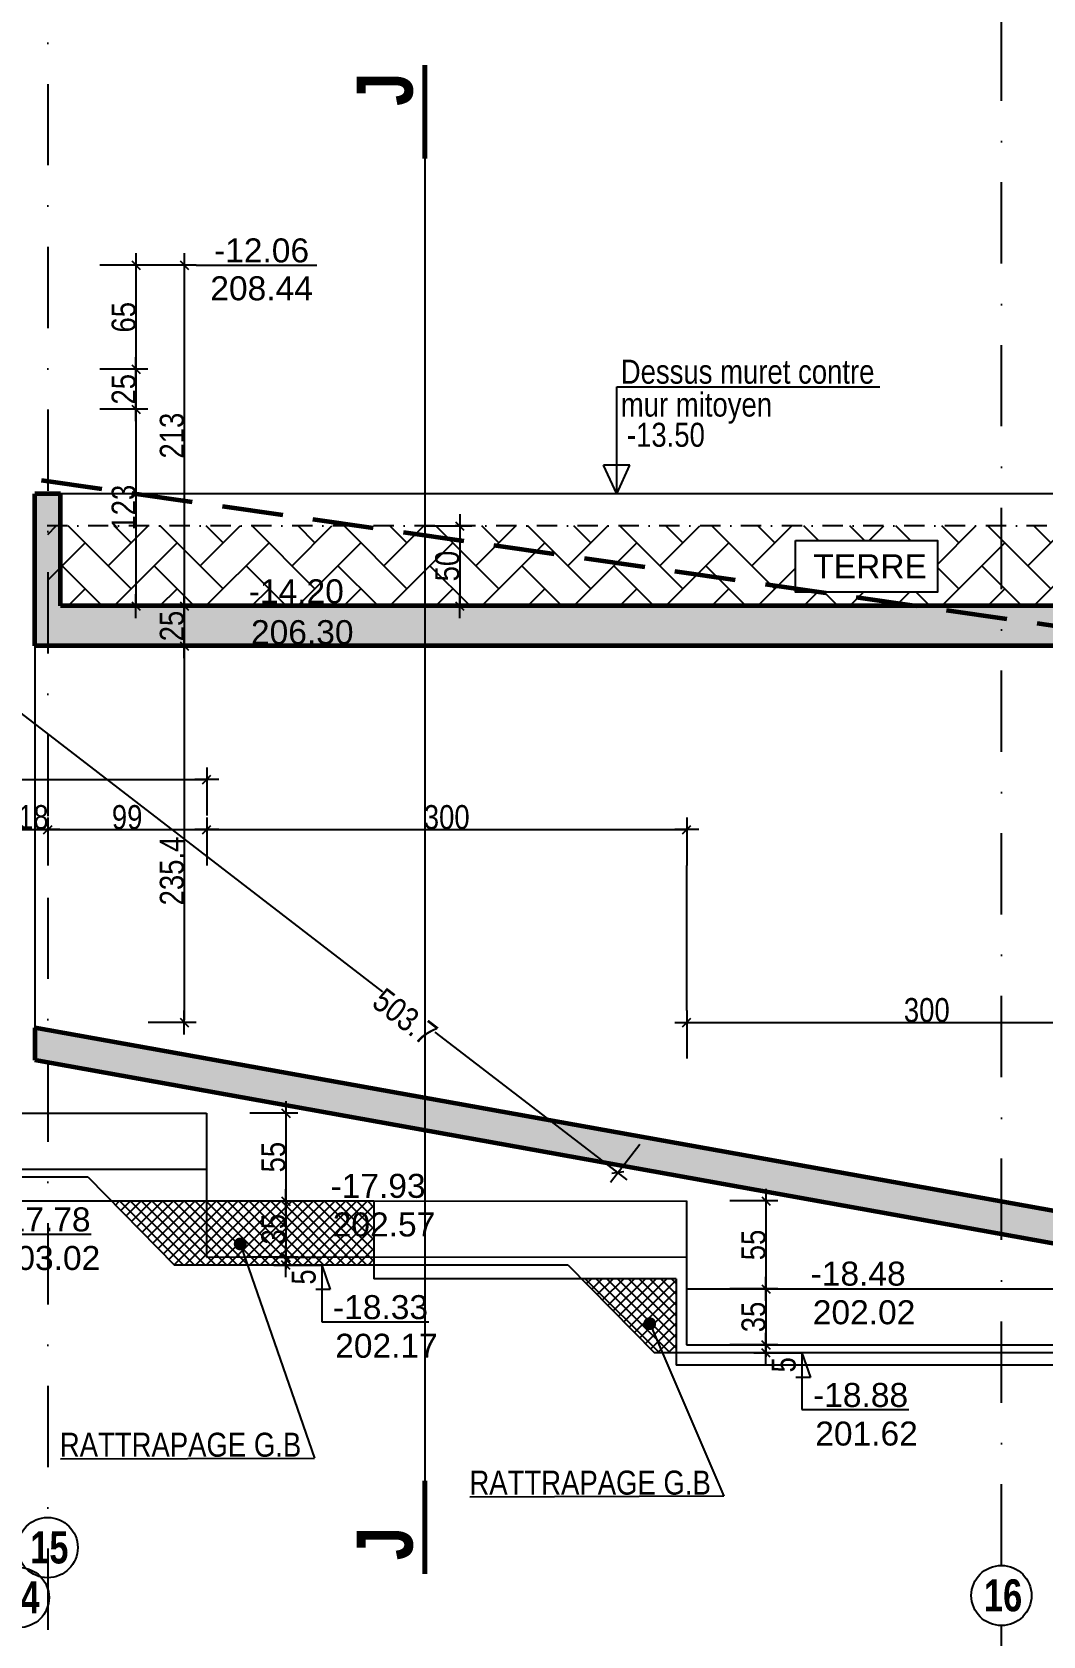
# Model space of a CAD drawing. Header units: millimetres. Extents: x 11663 to 22207, y 4553 to 8762.
# Drawn here: x 18804 to 19436, y 6841 to 7843 of the extents above; entities that cross this region are included whole.
import ezdxf
from ezdxf.enums import TextEntityAlignment as Align

# ---------------------------------------------------------------- set-up
doc = ezdxf.new("R2010")
doc.units = ezdxf.units.MM
doc.linetypes.add('CACHEX2', pattern=[19.05, 12.7, -6.35])
doc.linetypes.add('TIRETPTX2', pattern=[50.8, 25.4, -12.7, 0, -12.7])
for name, color, linetype in [('01_cote_gen', 4, 'Continuous'), ('01_linteaux', 2, 'Continuous'), ('01_poch_BN', 9, 'Continuous'), ('01_poch_murs', 253, 'Continuous'), ('01_texte', 230, 'Continuous'), ('AA_COTES', 2, 'Continuous')]:
    doc.layers.add(name, color=color, linetype=linetype)
doc.layers.add('01_murs_coup', color=5, linetype='Continuous', lineweight=60)
doc.styles.add('ARIAL NA', font='ARIALN.TTF')
doc.styles.add('impact', font='impact.ttf')
doc.styles.add('MATTE_TXT', font='arial.ttf')
doc.styles.add('STYLE2', font='ARIALN.TTF')
doc.dimstyles.new('JB50', dxfattribs={"dimscale": 0.1, "dimtxt": 150, "dimasz": 15, "dimexe": 0.1, "dimexo": 0.1, "dimgap": 0.09, "dimtad": 1, "dimdec": 1, "dimdsep": 46, "dimtxsty": 'STYLE2', "dimblk1": 'BOND_G', "dimblk2": 'BOND_D', "dimsah": 1, "dimcen": 1.5, "dimdle": 0.01, "dimse1": 1, "dimse2": 1, "dimclrd": 4, "dimclre": 2, "dimclrt": 6, "dimazin": 2, "dimtfac": 2.333333, "dimtdec": 1, "dimtix": 1, "dimtmove": 2, "dimatfit": 3, "dimldrblk": 'BOND_G', "dimfxl": 1, "dimtolj": 1, "dimtzin": 0, "dimarcsym": 0})

# ---------------------------------------------------------------- blocks, each defined once
blk = doc.blocks.new('BOND_G')
at = {"layer": 'AA_COTES', "color": 0}
for p, q in [((0, -5), (0, 15)), ((5, 0), (-5, 0)), ((1.77, 1.77), (-1.77, -1.77))]:
    blk.add_line(p, q, dxfattribs=at)
blk = doc.blocks.new('BOND_D')
at = {"layer": 'AA_COTES', "color": 0}
for p, q in [((5, 0), (-5, 0)), ((-1.77, -1.77), (1.77, 1.77)), ((0, 5), (0, -15))]:
    blk.add_line(p, q, dxfattribs=at)
blk = doc.blocks.new('*D131')
at = {"layer": '01_cote_gen', "color": 4, "lineweight": -2, "transparency": 16777216}
blk.add_line((18614.5, 7375.8), (18911.5, 7375.8), dxfattribs=at)
at = {"layer": 'Defpoints', "color": 0, "transparency": 16777216}
for p in [(18613, 7383.4), (18913, 7375.8), (18913, 7167.3)]:
    blk.add_point(p, dxfattribs=at)
at = {"layer": '01_cote_gen', "color": 4, "lineweight": -2, "transparency": 16777216, "xscale": 1.5, "yscale": 1.5, "zscale": 1.5, "rotation": 180}
blk.add_blockref('BOND_G', (18613, 7375.8), dxfattribs=at)
at = {"layer": '01_cote_gen', "color": 4, "lineweight": -2, "transparency": 16777216, "xscale": 1.5, "yscale": 1.5, "zscale": 1.5}
blk.add_blockref('BOND_D', (18913, 7375.8), dxfattribs=at)
at = {"layer": '01_cote_gen', "color": 6, "transparency": 16777216, "insert": (18763, 7383.5), "char_height": 15, "attachment_point": 5, "style": 'STYLE2'}
blk.add_mtext('\\A1;300', dxfattribs=at)
blk = doc.blocks.new('*D132')
at = {"layer": '01_cote_gen', "color": 4, "lineweight": -2, "transparency": 16777216}
blk.add_line((18914.5, 7344.5), (19211.5, 7344.5), dxfattribs=at)
at = {"layer": 'Defpoints', "color": 0, "transparency": 16777216}
for p in [(18913, 7353.3), (19213, 7344.5), (19213, 7112.4)]:
    blk.add_point(p, dxfattribs=at)
at = {"layer": '01_cote_gen', "color": 4, "lineweight": -2, "transparency": 16777216, "xscale": 1.5, "yscale": 1.5, "zscale": 1.5, "rotation": 180}
blk.add_blockref('BOND_G', (18913, 7344.5), dxfattribs=at)
at = {"layer": '01_cote_gen', "color": 4, "lineweight": -2, "transparency": 16777216, "xscale": 1.5, "yscale": 1.5, "zscale": 1.5}
blk.add_blockref('BOND_D', (19213, 7344.5), dxfattribs=at)
at = {"layer": '01_cote_gen', "color": 6, "transparency": 16777216, "insert": (19063, 7352.2), "char_height": 15, "attachment_point": 5, "style": 'STYLE2'}
blk.add_mtext('\\A1;300', dxfattribs=at)
blk = doc.blocks.new('*D133')
at = {"layer": '01_cote_gen', "color": 4, "lineweight": -2, "transparency": 16777216}
blk.add_line((19214.5, 7223.9), (19511.5, 7223.9), dxfattribs=at)
at = {"layer": 'Defpoints', "color": 0, "transparency": 16777216}
for p in [(19213, 7322), (19513, 7223.9), (19513, 7057.6)]:
    blk.add_point(p, dxfattribs=at)
at = {"layer": '01_cote_gen', "color": 4, "lineweight": -2, "transparency": 16777216, "xscale": 1.5, "yscale": 1.5, "zscale": 1.5, "rotation": 180}
blk.add_blockref('BOND_G', (19213, 7223.9), dxfattribs=at)
at = {"layer": '01_cote_gen', "color": 4, "lineweight": -2, "transparency": 16777216, "xscale": 1.5, "yscale": 1.5, "zscale": 1.5}
blk.add_blockref('BOND_D', (19513, 7223.9), dxfattribs=at)
at = {"layer": '01_cote_gen', "color": 6, "transparency": 16777216, "insert": (19363, 7231.6), "char_height": 15, "attachment_point": 5, "style": 'STYLE2'}
blk.add_mtext('\\A1;300', dxfattribs=at)
blk = doc.blocks.new('*D48')
at = {"layer": '01_cote_gen', "color": 4, "lineweight": -2, "transparency": 16777216}
blk.add_line((18815.2, 7344.5), (18911.5, 7344.5), dxfattribs=at)
at = {"layer": 'Defpoints', "color": 0, "transparency": 16777216}
for p in [(18913, 7344.5), (18813.7, 7333.3), (18913, 7118.3)]:
    blk.add_point(p, dxfattribs=at)
at = {"layer": '01_cote_gen', "color": 4, "lineweight": -2, "transparency": 16777216, "xscale": 1.5, "yscale": 1.5, "zscale": 1.5, "rotation": 180}
blk.add_blockref('BOND_G', (18813.7, 7344.5), dxfattribs=at)
at = {"layer": '01_cote_gen', "color": 4, "lineweight": -2, "transparency": 16777216, "xscale": 1.5, "yscale": 1.5, "zscale": 1.5}
blk.add_blockref('BOND_D', (18913, 7344.5), dxfattribs=at)
at = {"layer": '01_cote_gen', "color": 6, "transparency": 16777216, "insert": (18863.3, 7352.2), "char_height": 15, "attachment_point": 5, "style": 'STYLE2'}
blk.add_mtext('\\A1;99', dxfattribs=at)
blk = doc.blocks.new('*D49')
at = {"layer": '01_cote_gen', "color": 4, "lineweight": -2, "transparency": 16777216}
blk.add_line((18797.2, 7344.5), (18812.2, 7344.5), dxfattribs=at)
at = {"layer": 'Defpoints', "color": 0, "transparency": 16777216}
for p in [(18813.7, 7344.5), (18795.7, 7329.8), (18813.7, 7329.8)]:
    blk.add_point(p, dxfattribs=at)
at = {"layer": '01_cote_gen', "color": 4, "lineweight": -2, "transparency": 16777216, "xscale": 1.5, "yscale": 1.5, "zscale": 1.5, "rotation": 180}
blk.add_blockref('BOND_G', (18795.7, 7344.5), dxfattribs=at)
at = {"layer": '01_cote_gen', "color": 4, "lineweight": -2, "transparency": 16777216, "xscale": 1.5, "yscale": 1.5, "zscale": 1.5}
blk.add_blockref('BOND_D', (18813.7, 7344.5), dxfattribs=at)
at = {"layer": '01_cote_gen', "color": 6, "transparency": 16777216, "insert": (18804.7, 7352.2), "char_height": 15, "attachment_point": 5, "style": 'STYLE2'}
blk.add_mtext('\\A1;18', dxfattribs=at)
blk = doc.blocks.new('*D80')
at = {"layer": '01_cote_gen', "color": 4, "lineweight": -2, "transparency": 16777216}
blk.add_line((18962.5, 7165.8), (18962.5, 7113.8), dxfattribs=at)
at = {"layer": 'Defpoints', "color": 0, "transparency": 16777216}
for p in [(18913, 7167.3), (18913, 7112.3), (18962.5, 7112.3)]:
    blk.add_point(p, dxfattribs=at)
at = {"layer": '01_cote_gen', "color": 4, "lineweight": -2, "transparency": 16777216, "xscale": 1.5, "yscale": 1.5, "zscale": 1.5}
for name, p, rotation in [('BOND_G', (18962.5, 7167.3), 90), ('BOND_D', (18962.5, 7112.3), 270)]:
    blk.add_blockref(name, p, dxfattribs=dict(at, rotation=rotation))
at = {"layer": '01_cote_gen', "color": 6, "transparency": 16777216, "insert": (18954.8, 7139.8), "char_height": 15, "attachment_point": 5, "rotation": 90, "style": 'STYLE2'}
blk.add_mtext('\\A1;55', dxfattribs=at)
blk = doc.blocks.new('*D81')
at = {"layer": '01_cote_gen', "color": 4, "lineweight": -2, "transparency": 16777216}
blk.add_line((18962.5, 7110.8), (18962.5, 7078.8), dxfattribs=at)
at = {"layer": 'Defpoints', "color": 0, "transparency": 16777216}
for p in [(18948.7, 7112.3), (18952.9, 7077.3), (18962.5, 7077.3)]:
    blk.add_point(p, dxfattribs=at)
at = {"layer": '01_cote_gen', "color": 4, "lineweight": -2, "transparency": 16777216, "xscale": 1.5, "yscale": 1.5, "zscale": 1.5}
for name, p, rotation in [('BOND_G', (18962.5, 7112.3), 90), ('BOND_D', (18962.5, 7077.3), 270)]:
    blk.add_blockref(name, p, dxfattribs=dict(at, rotation=rotation))
at = {"layer": '01_cote_gen', "color": 6, "transparency": 16777216, "insert": (18954.8, 7094.8), "char_height": 15, "attachment_point": 5, "rotation": 90, "style": 'STYLE2'}
blk.add_mtext('\\A1;35', dxfattribs=at)
blk = doc.blocks.new('*D82')
at = {"layer": '01_cote_gen', "color": 4, "lineweight": -2, "transparency": 16777216}
blk.add_line((18962.5, 7073.8), (18962.5, 7075.8), dxfattribs=at)
at = {"layer": 'Defpoints', "color": 0, "transparency": 16777216}
for p in [(18962.5, 7077.3), (18967.8, 7077.3), (18967.8, 7072.3)]:
    blk.add_point(p, dxfattribs=at)
at = {"layer": '01_cote_gen', "color": 4, "lineweight": -2, "transparency": 16777216, "xscale": 1.5, "yscale": 1.5, "zscale": 1.5}
for name, p, rotation in [('BOND_D', (18962.5, 7077.3), 90), ('BOND_G', (18962.5, 7072.3), 270)]:
    blk.add_blockref(name, p, dxfattribs=dict(at, rotation=rotation))
at = {"layer": '01_cote_gen', "color": 6, "transparency": 16777216, "insert": (18973.7, 7064.9), "char_height": 15, "attachment_point": 5, "rotation": 90, "style": 'STYLE2'}
blk.add_mtext('\\A1;5', dxfattribs=at)
blk = doc.blocks.new('*D83')
at = {"layer": '01_cote_gen', "color": 4, "lineweight": -2, "transparency": 16777216}
blk.add_line((19262.5, 7110.9), (19262.5, 7058.9), dxfattribs=at)
at = {"layer": 'Defpoints', "color": 0, "transparency": 16777216}
for p in [(19213, 7112.4), (19213, 7057.4), (19262.5, 7057.4)]:
    blk.add_point(p, dxfattribs=at)
at = {"layer": '01_cote_gen', "color": 4, "lineweight": -2, "transparency": 16777216, "xscale": 1.5, "yscale": 1.5, "zscale": 1.5}
for name, p, rotation in [('BOND_G', (19262.5, 7112.4), 90), ('BOND_D', (19262.5, 7057.4), 270)]:
    blk.add_blockref(name, p, dxfattribs=dict(at, rotation=rotation))
at = {"layer": '01_cote_gen', "color": 6, "transparency": 16777216, "insert": (19254.8, 7084.9), "char_height": 15, "attachment_point": 5, "rotation": 90, "style": 'STYLE2'}
blk.add_mtext('\\A1;55', dxfattribs=at)
blk = doc.blocks.new('*D84')
at = {"layer": '01_cote_gen', "color": 4, "lineweight": -2, "transparency": 16777216}
blk.add_line((19262.5, 7055.9), (19262.5, 7023.9), dxfattribs=at)
at = {"layer": 'Defpoints', "color": 0, "transparency": 16777216}
for p in [(19248.7, 7057.4), (19252.9, 7022.4), (19262.5, 7022.4)]:
    blk.add_point(p, dxfattribs=at)
at = {"layer": '01_cote_gen', "color": 4, "lineweight": -2, "transparency": 16777216, "xscale": 1.5, "yscale": 1.5, "zscale": 1.5}
for name, p, rotation in [('BOND_G', (19262.5, 7057.4), 90), ('BOND_D', (19262.5, 7022.4), 270)]:
    blk.add_blockref(name, p, dxfattribs=dict(at, rotation=rotation))
at = {"layer": '01_cote_gen', "color": 6, "transparency": 16777216, "insert": (19254.8, 7039.9), "char_height": 15, "attachment_point": 5, "rotation": 90, "style": 'STYLE2'}
blk.add_mtext('\\A1;35', dxfattribs=at)
blk = doc.blocks.new('*D85')
at = {"layer": '01_cote_gen', "color": 4, "lineweight": -2, "transparency": 16777216}
blk.add_line((19262.5, 7018.9), (19262.5, 7020.9), dxfattribs=at)
at = {"layer": 'Defpoints', "color": 0, "transparency": 16777216}
for p in [(19262.5, 7022.4), (19267.8, 7022.4), (19267.8, 7017.4)]:
    blk.add_point(p, dxfattribs=at)
at = {"layer": '01_cote_gen', "color": 4, "lineweight": -2, "transparency": 16777216, "xscale": 1.5, "yscale": 1.5, "zscale": 1.5}
for name, p, rotation in [('BOND_D', (19262.5, 7022.4), 90), ('BOND_G', (19262.5, 7017.4), 270)]:
    blk.add_blockref(name, p, dxfattribs=dict(at, rotation=rotation))
at = {"layer": '01_cote_gen', "color": 6, "transparency": 16777216, "insert": (19273.7, 7010), "char_height": 15, "attachment_point": 5, "rotation": 90, "style": 'STYLE2'}
blk.add_mtext('\\A1;5', dxfattribs=at)
blk = doc.blocks.new('*D168')
at = {"layer": '01_cote_gen', "color": 4, "lineweight": -2, "transparency": 16777216}
blk.add_line((18868.8, 7695.7), (18868.8, 7633.7), dxfattribs=at)
at = {"layer": 'Defpoints', "color": 0, "transparency": 16777216}
for p in [(18807.7, 7697.2), (18791.7, 7632.2), (18868.8, 7632.2)]:
    blk.add_point(p, dxfattribs=at)
at = {"layer": '01_cote_gen', "color": 4, "lineweight": -2, "transparency": 16777216, "xscale": 1.5, "yscale": 1.5, "zscale": 1.5}
for name, p, rotation in [('BOND_G', (18868.8, 7697.2), 90), ('BOND_D', (18868.8, 7632.2), 270)]:
    blk.add_blockref(name, p, dxfattribs=dict(at, rotation=rotation))
at = {"layer": '01_cote_gen', "color": 6, "transparency": 16777216, "insert": (18861.2, 7664.7), "char_height": 15, "attachment_point": 5, "rotation": 90, "style": 'STYLE2'}
blk.add_mtext('\\A1;65', dxfattribs=at)
blk = doc.blocks.new('*D169')
at = {"layer": '01_cote_gen', "color": 4, "lineweight": -2, "transparency": 16777216}
blk.add_line((18868.8, 7630.7), (18868.8, 7608.7), dxfattribs=at)
at = {"layer": 'Defpoints', "color": 0, "transparency": 16777216}
for p in [(18846.3, 7632.2), (18787.7, 7607.2), (18868.8, 7607.2)]:
    blk.add_point(p, dxfattribs=at)
at = {"layer": '01_cote_gen', "color": 4, "lineweight": -2, "transparency": 16777216, "xscale": 1.5, "yscale": 1.5, "zscale": 1.5}
for name, p, rotation in [('BOND_G', (18868.8, 7632.2), 90), ('BOND_D', (18868.8, 7607.2), 270)]:
    blk.add_blockref(name, p, dxfattribs=dict(at, rotation=rotation))
at = {"layer": '01_cote_gen', "color": 6, "transparency": 16777216, "insert": (18861.2, 7619.7), "char_height": 15, "attachment_point": 5, "rotation": 90, "style": 'STYLE2'}
blk.add_mtext('\\A1;25', dxfattribs=at)
blk = doc.blocks.new('*D170')
at = {"layer": '01_cote_gen', "color": 4, "lineweight": -2, "transparency": 16777216}
blk.add_line((18868.8, 7605.7), (18868.8, 7485.7), dxfattribs=at)
at = {"layer": 'Defpoints', "color": 0, "transparency": 16777216}
for p in [(18846.3, 7607.2), (18858.4, 7484.2), (18868.8, 7484.2)]:
    blk.add_point(p, dxfattribs=at)
at = {"layer": '01_cote_gen', "color": 4, "lineweight": -2, "transparency": 16777216, "xscale": 1.5, "yscale": 1.5, "zscale": 1.5}
for name, p, rotation in [('BOND_G', (18868.8, 7607.2), 90), ('BOND_D', (18868.8, 7484.2), 270)]:
    blk.add_blockref(name, p, dxfattribs=dict(at, rotation=rotation))
at = {"layer": '01_cote_gen', "color": 6, "transparency": 16777216, "insert": (18861.2, 7545.7), "char_height": 15, "attachment_point": 5, "rotation": 90, "style": 'STYLE2'}
blk.add_mtext('\\A1;123', dxfattribs=at)
blk = doc.blocks.new('*D171')
at = {"layer": '01_cote_gen', "color": 4, "lineweight": -2, "transparency": 16777216}
blk.add_line((18899, 7695.7), (18899, 7485.7), dxfattribs=at)
at = {"layer": 'Defpoints', "color": 0, "transparency": 16777216}
for p in [(18864.1, 7697.2), (18898, 7484.2), (18899, 7484.2)]:
    blk.add_point(p, dxfattribs=at)
at = {"layer": '01_cote_gen', "color": 4, "lineweight": -2, "transparency": 16777216, "xscale": 1.5, "yscale": 1.5, "zscale": 1.5}
for name, p, rotation in [('BOND_G', (18899, 7697.2), 90), ('BOND_D', (18899, 7484.2), 270)]:
    blk.add_blockref(name, p, dxfattribs=dict(at, rotation=rotation))
at = {"layer": '01_cote_gen', "color": 6, "transparency": 16777216, "insert": (18891.3, 7590.7), "char_height": 15, "attachment_point": 5, "rotation": 90, "style": 'STYLE2'}
blk.add_mtext('\\A1;213', dxfattribs=at)
blk = doc.blocks.new('*D176')
at = {"layer": '01_cote_gen', "color": 4, "lineweight": -2, "transparency": 16777216}
blk.add_line((18899, 7482.7), (18899, 7460.7), dxfattribs=at)
at = {"layer": 'Defpoints', "color": 0, "transparency": 16777216}
for p in [(18845.1, 7484.2), (18861.3, 7459.2), (18899, 7459.2)]:
    blk.add_point(p, dxfattribs=at)
at = {"layer": '01_cote_gen', "color": 4, "lineweight": -2, "transparency": 16777216, "xscale": 1.5, "yscale": 1.5, "zscale": 1.5}
for name, p, rotation in [('BOND_G', (18899, 7484.2), 90), ('BOND_D', (18899, 7459.2), 270)]:
    blk.add_blockref(name, p, dxfattribs=dict(at, rotation=rotation))
at = {"layer": '01_cote_gen', "color": 6, "transparency": 16777216, "insert": (18891.3, 7471.7), "char_height": 15, "attachment_point": 5, "rotation": 90, "style": 'STYLE2'}
blk.add_mtext('\\A1;25', dxfattribs=at)
blk = doc.blocks.new('*D177')
at = {"layer": '01_cote_gen', "color": 4, "lineweight": -2, "transparency": 16777216}
blk.add_line((18899, 7457.7), (18899, 7225.4), dxfattribs=at)
at = {"layer": 'Defpoints', "color": 0, "transparency": 16777216}
for p in [(18876.5, 7459.2), (18787.7, 7223.9), (18899, 7223.9)]:
    blk.add_point(p, dxfattribs=at)
at = {"layer": '01_cote_gen', "color": 4, "lineweight": -2, "transparency": 16777216, "xscale": 1.5, "yscale": 1.5, "zscale": 1.5}
for name, p, rotation in [('BOND_G', (18899, 7459.2), 90), ('BOND_D', (18899, 7223.9), 270)]:
    blk.add_blockref(name, p, dxfattribs=dict(at, rotation=rotation))
at = {"layer": '01_cote_gen', "color": 6, "transparency": 16777216, "insert": (18891.3, 7318.6), "char_height": 15, "attachment_point": 5, "rotation": 90, "style": 'STYLE2'}
blk.add_mtext('\\A1;235.4', dxfattribs=at)
blk = doc.blocks.new('*D178')
at = {"layer": '01_cote_gen', "color": 4, "lineweight": -2, "transparency": 16777216}
for p, q in [((18772, 7436.4), (19022.9, 7243.2)), ((19168.8, 7131), (19055.8, 7217.9))]:
    blk.add_line(p, q, dxfattribs=at)
at = {"layer": 'Defpoints', "color": 0, "transparency": 16777216}
for p in [(18787.7, 7459.2), (18770.8, 7437.3), (19186.8, 7152)]:
    blk.add_point(p, dxfattribs=at)
at = {"layer": '01_cote_gen', "color": 4, "lineweight": -2, "transparency": 16777216, "xscale": 1.5, "yscale": 1.5, "zscale": 1.5}
for name, p, rotation in [('BOND_D', (18770.8, 7437.3), 142.4172848417495), ('BOND_G', (19169.9, 7130.1), 322.4172848417494)]:
    blk.add_blockref(name, p, dxfattribs=dict(at, rotation=rotation))
at = {"layer": '01_cote_gen', "color": 6, "transparency": 16777216, "insert": (19036.9, 7227.4), "char_height": 15, "attachment_point": 5, "rotation": 322.4173, "style": 'STYLE2'}
blk.add_mtext('\\A1;503.7', dxfattribs=at)
blk = doc.blocks.new('*D190')
at = {"layer": '01_cote_gen', "color": 4, "lineweight": -2, "transparency": 16777216}
blk.add_line((19071.1, 7532.7), (19071.1, 7485.7), dxfattribs=at)
at = {"layer": 'Defpoints', "color": 0, "transparency": 16777216}
for p in [(19113.1, 7534.2), (19071.1, 7484.2), (19113.1, 7484.2)]:
    blk.add_point(p, dxfattribs=at)
at = {"layer": '01_cote_gen', "color": 4, "lineweight": -2, "transparency": 16777216, "xscale": 1.5, "yscale": 1.5, "zscale": 1.5}
for name, p, rotation in [('BOND_G', (19071.1, 7534.2), 90), ('BOND_D', (19071.1, 7484.2), 270)]:
    blk.add_blockref(name, p, dxfattribs=dict(at, rotation=rotation))
at = {"layer": '01_cote_gen', "color": 6, "transparency": 16777216, "insert": (19063.4, 7509.2), "char_height": 15, "attachment_point": 5, "rotation": 90, "style": 'STYLE2'}
blk.add_mtext('\\A1;50', dxfattribs=at)

msp = doc.modelspace()

# ---------------------------------------------------------------- hatches: boundary and pattern name
at = {"layer": '01_poch_BN'}
h = msp.add_hatch(color=256, dxfattribs=at)
h.dxf.hatch_style = 1
h.paths.add_polyline_path([(19560.03, 7554.24), (19540.03, 7554.24), (19540.03, 7484.24), (19356.7, 7484.24), (19530.43, 7459.24), (19540.03, 7459.24), (19540.03, 7457.86), (19560.03, 7454.98)])
h.paths.add_polyline_path([(19356.7, 7484.24), (18821.65, 7484.24), (18821.65, 7554.24), (18805.65, 7554.24), (18805.65, 7459.24), (19530.43, 7459.24)])
h.paths.add_polyline_path([(20201.01, 7357.2), (19560.03, 7357.2), (19560.03, 7454.98), (19540.03, 7457.86), (19540.03, 7332.2), (20361.38, 7332.2)])
h.paths.add_polyline_path([(20957.61, 7466.2), (20937.61, 7466.2), (20937.61, 7357.2), (20338.91, 7357.2), (20338.91, 7417.2), (20318.91, 7417.2), (20318.91, 7357.2), (20201.01, 7357.2), (20361.38, 7332.2), (20937.61, 7332.2), (20937.61, 7244.9), (20957.61, 7241.88)])
h.paths.add_polyline_path([(20957.61, 7241.88), (20937.61, 7244.9), (20937.61, 7024.36), (20957.61, 7024.37)])
h.paths.add_polyline_path([(20972.91, 7024.37), (20922.61, 7024.36), (20922.61, 6994.36), (20972.91, 6994.37)])
h.paths.add_polyline_path([(20937.61, 7057.23), (19714.37, 7057.07), (18805.65, 7220.64), (18805.65, 7200.32), (19712.59, 7037.07), (20937.61, 7037.23)])
at = {"layer": '01_poch_murs'}
h = msp.add_hatch(dxfattribs=at)
h.set_pattern_fill('AR-HBONE', color=256, scale=0.2)
h.set_pattern_definition([(45, (0, 5785.036), (3e-15, 28.73682), [60.96, -20.32]), (135, (14.368, 5799.404), (3e-15, 28.73682), [60.96, -20.32])])
h.paths.add_polyline_path([(19540.03, 7534.24), (19459.65, 7534.24), (19459.65, 7484.24), (19540.03, 7484.24)])
h.paths.add_polyline_path([(19459.65, 7534.24), (19409.65, 7534.24), (19409.65, 7484.24), (19459.65, 7484.24)])
h.paths.add_polyline_path([(19409.65, 7534.24), (19009.24, 7534.24), (19281.01, 7495.13), (19281.01, 7525.16), (19369.6, 7525.16), (19369.6, 7492.86), (19296.78, 7492.86), (19356.7, 7484.24), (19409.65, 7484.24)])
h.paths.add_polyline_path([(19009.24, 7534.24), (18813.65, 7534.24), (18813.65, 7484.24), (19356.7, 7484.24), (19296.78, 7492.86), (19281.01, 7492.86), (19281.01, 7495.13)])
h.paths.add_polyline_path([(18876.69, 7527.13), (18876.69, 7563.3), (18845.46, 7563.3), (18845.46, 7527.13)], flags=9)
h.paths.add_polyline_path([(18935.47, 7481.84), (19002.55, 7481.84), (19002.55, 7504.81), (18935.47, 7504.81)], flags=9)
h = msp.add_hatch(dxfattribs=at)
h.set_pattern_fill('ANSI37', color=256, scale=1.5)
h.paths.add_polyline_path([(18912.95, 7112.2), (18853.71, 7112.2), (18892.95, 7072.3), (19017.44, 7072.32), (19017.44, 7077.35), (18912.95, 7077.3)])
h.paths.add_polyline_path([(19017.44, 7112.2), (18912.95, 7112.2), (18912.95, 7077.3), (19017.44, 7077.35)], flags=17)
h = msp.add_hatch(dxfattribs=at)
h.set_pattern_fill('ANSI37', color=256, scale=1.5)
h.paths.add_polyline_path([(19206.42, 7063.8), (19147.36, 7063.8), (19153.9, 7057.15), (19206.42, 7057.15)])
h.paths.add_polyline_path([(19206.42, 7044.15), (19166.69, 7044.15), (19186.35, 7024.15), (19206.42, 7024.15)])
h.paths.add_polyline_path([(19206.42, 7057.15), (19153.9, 7057.15), (19166.69, 7044.15), (19206.42, 7044.15)])
h.paths.add_polyline_path([(19206.42, 7024.15), (19186.35, 7024.15), (19192.95, 7017.44), (19206.42, 7017.44)])

# ---------------------------------------------------------------- linework, layer by layer
at = {"color": 5, "flags": 128}
for points, elevation in [([(19017.44, 7112.2), (18763.84, 7112.2)], -9.26), ([(19017.44, 7112.2), (19017.44, 7063.8)], -9.26), ([(19206.42, 7063.8), (19017.44, 7063.8)], -10.4), ([(19206.42, 7063.8), (19206.42, 7009.8)], -10.4), ([(19486.68, 7009.8), (19206.42, 7009.8)], 517158665.1)]:
    msp.add_lwpolyline(points, dxfattribs=dict(at, elevation=elevation))
at = {"layer": '01_cote_gen'}
msp.add_line((19212.95, 7322.01), (19212.95, 7231.39), dxfattribs=at)
at = {"layer": '01_linteaux', "linetype": 'TIRETPTX2', "ltscale": 2}
for p, q in [((19409.65, 6884.64), (19409.65, 8290.21)), ((19409.65, 5784.28), (19409.65, 6847.02))]:
    msp.add_line(p, q, dxfattribs=at)
at = {"layer": '01_linteaux'}
for p, q in [((19540.03, 7554.24), (18821.65, 7554.24)), ((18805.65, 7459.24), (18805.65, 7220.64)), ((18612.95, 7167.17), (18912.95, 7167.3)), ((18912.95, 7167.3), (18912.95, 7132.3)), ((18912.95, 7167.3), (18912.95, 7112.3)), ((18838.96, 7127.21), (18592.95, 7127.17)), ((18612.95, 7132.17), (18912.95, 7132.3)), ((18838.96, 7127.21), (18892.95, 7072.3)), ((18912.95, 7112.3), (19212.95, 7112.44)), ((18912.95, 7112.3), (18912.95, 7077.3)), ((19212.95, 7112.44), (19212.95, 7057.44)), ((18912.95, 7077.3), (19212.95, 7077.44)), ((19138.96, 7072.34), (18892.95, 7072.3)), ((19138.96, 7072.34), (19192.95, 7017.44)), ((19212.95, 7057.44), (19512.95, 7057.57)), ((19212.95, 7057.44), (19212.95, 7022.44)), ((19460.37, 7017.48), (19192.95, 7017.44)), ((19212.95, 7022.44), (19512.97, 7022.57))]:
    msp.add_line(p, q, dxfattribs=at)
at = {"layer": '01_linteaux', "linetype": 'TIRETPTX2', "ltscale": 0.5}
msp.add_line((19540.03, 7534.24), (18807.65, 7534.24), dxfattribs=at)
at = {"layer": '01_linteaux', "linetype": 'TIRETPTX2', "ltscale": 2}
msp.add_lwpolyline([(18813.65, 8318.95), (18813.65, 5784.28)], dxfattribs=at)
at = {"layer": '01_murs_coup'}
for p, q in [((18821.65, 7554.24), (18805.65, 7554.24)), ((18805.65, 7459.24), (18805.65, 7554.24)), ((18821.65, 7484.24), (18821.65, 7554.24)), ((19540.03, 7484.24), (18821.65, 7484.24)), ((19540.03, 7459.24), (18805.65, 7459.24)), ((19713.66, 7057.2), (18805.65, 7220.64)), ((18805.65, 7220.64), (18805.65, 7200.32)), ((19712.59, 7037.07), (18805.65, 7200.32))]:
    msp.add_line(p, q, dxfattribs=at)
at = {"layer": '01_murs_coup', "linetype": 'CACHEX2', "ltscale": 3}
msp.add_lwpolyline([(13488.03, 8634.48), (13898.28, 8541.2), (15673.02, 8173.2), (16272.36, 8041.2), (17563.17, 7756.2), (17904.59, 7693.2), (19739.17, 7429.2), (20425.52, 7322.2), (21080.46, 7223.33)], dxfattribs=at)
at = {"layer": '01_poch_BN'}
msp.add_line((19049.36, 7763.79), (19049.36, 6937.68), dxfattribs=at)
at = {"layer": '01_texte'}
for p, q in [((18906.46, 7697.2), (18981.92, 7697.2)), ((19169.21, 7554.24), (19169.21, 7621.28)), ((19169.21, 7621.28), (19333.7, 7621.28)), ((19169.21, 7554.24), (19161.02, 7572.26)), ((19177.41, 7572.26), (19161.02, 7572.26)), ((19169.21, 7554.24), (19177.41, 7572.26)), ((18774.08, 7091.72), (18840.88, 7091.72)), ((18933.93, 7085.53), (18980.34, 6951.6)), ((18984.99, 7072.3), (18990.26, 7056.98)), ((18984.99, 7072.3), (18984.99, 7036.86)), ((18990.26, 7056.98), (18981.15, 7056.98)), ((18984.99, 7036.86), (19051.79, 7036.86)), ((19189.89, 7035.72), (19236.24, 6927.86)), ((19284.99, 7017.44), (19290.26, 7002.12)), ((19284.99, 7017.44), (19284.99, 6981.99)), ((19290.26, 7002.12), (19281.15, 7002.12)), ((19284.99, 6981.99), (19351.79, 6981.99)), ((18980.29, 6951.55), (18821.56, 6951.02)), ((19236.24, 6927.86), (19077.51, 6927.34))]:
    msp.add_line(p, q, dxfattribs=at)
at = {"layer": '01_texte', "const_width": 3}
for points in [[(19049.36, 7822.29), (19049.36, 7763.79)], [(19049.36, 6937.68), (19049.36, 6879.18)]]:
    msp.add_lwpolyline(points, dxfattribs=at)
at = {"layer": '01_texte'}
msp.add_lwpolyline([(19281.01, 7525.16), (19369.6, 7525.16), (19369.6, 7492.86), (19281.01, 7492.86)], close=True, dxfattribs=at)
at = {"layer": '01_texte', "const_width": 4}
for points in [[(18931.93, 7085.53, 1), (18935.93, 7085.53, 1)], [(19187.89, 7035.72, 1), (19191.89, 7035.72, 1)]]:
    msp.add_lwpolyline(points, format="xyb", close=True, dxfattribs=at)
at = {"layer": '01_texte'}
for centre in [(18813.65, 6895.77), (18795.65, 6864.56), (19409.65, 6865.83)]:
    msp.add_circle(centre, 18.81, dxfattribs=at)

# ---------------------------------------------------------------- texts
at = {"layer": '01_texte', "style": 'impact'}
for p in [(19052.21, 7807.21), (19052.21, 6898.32)]:
    msp.add_text('J', height=35, rotation=90, dxfattribs=at).set_placement(p, align=Align.BOTTOM_CENTER)
at = {"layer": '01_texte'}
for s, style, p in [('-12.06', 'MATTE_TXT', (18917.58, 7698.98)), ('208.44', 'MATTE_TXT', (18915.27, 7675.29)), ('Dessus muret contre', 'ARIAL NA', (19171.78, 7623.18)), ('mur mitoyen', 'ARIAL NA', (19171.78, 7602.62)), ('-13.50', 'ARIAL NA', (19175.62, 7583.74)), ('TERRE', 'MATTE_TXT', (19292.06, 7501.56)), ('-14.20', 'MATTE_TXT', (18939.3, 7485.92)), ('206.30', 'MATTE_TXT', (18940.68, 7460.39)), ('-17.93', 'MATTE_TXT', (18990.41, 7114.35)), ('-17.78', 'MATTE_TXT', (18781.02, 7093.4)), ('202.57', 'MATTE_TXT', (18991.78, 7090.22)), ('203.02', 'MATTE_TXT', (18782.4, 7069.27)), ('-18.48', 'MATTE_TXT', (19290.41, 7059.49)), ('-18.33', 'MATTE_TXT', (18991.93, 7038.54)), ('202.02', 'MATTE_TXT', (19291.78, 7035.35)), ('202.17', 'MATTE_TXT', (18993.31, 7014.41)), ('-18.88', 'MATTE_TXT', (19291.93, 6983.67)), ('RATTRAPAGE G.B', 'ARIAL NA', (18821.25, 6952.56)), ('201.62', 'MATTE_TXT', (19293.31, 6959.54)), ('RATTRAPAGE G.B', 'ARIAL NA', (19077.21, 6928.88))]:
    msp.add_text(s, height=15, dxfattribs=dict(at, style=style)).set_placement(p)
at = {"layer": '01_texte', "char_height": 20, "attachment_point": 1, "line_spacing_factor": 0.895453, "style": 'impact'}
for s, insert in [('15', (18802.76, 6905.88)), ('16', (19398.76, 6875.94)), ('14', (18784.76, 6874.67))]:
    msp.add_mtext(s, dxfattribs=dict(at, insert=insert))

# ---------------------------------------------------------------- dimensions: what is measured, and where the dimension line sits
at = {"layer": '01_cote_gen'}
for base, p1, p2, picture, middle in [((18868.82, 7632.2), (18807.65, 7697.2), (18791.65, 7632.2), '*D168', (18861.16, 7664.7)), ((18898.96, 7484.24), (18864.05, 7697.2), (18898.01, 7484.24), '*D171', (18891.29, 7590.72)), ((18868.82, 7607.2), (18846.32, 7632.2), (18787.65, 7607.2), '*D169', (18861.16, 7619.7)), ((18868.82, 7484.24), (18846.32, 7607.2), (18858.35, 7484.24), '*D170', (18861.16, 7545.72)), ((19071.05, 7484.24), (19113.15, 7534.24), (19113.15, 7484.24), '*D190', (19063.39, 7509.24)), ((18898.96, 7459.24), (18845.09, 7484.24), (18861.32, 7459.24), '*D176', (18891.29, 7471.74)), ((18962.49, 7112.3), (18912.95, 7167.3), (18912.97, 7112.3), '*D80', (18954.85, 7139.8)), ((18962.49, 7077.3), (18948.67, 7112.3), (18952.92, 7077.3), '*D81', (18954.82, 7094.8)), ((19262.49, 7057.44), (19212.95, 7112.44), (19212.97, 7057.44), '*D83', (19254.85, 7084.94)), ((19262.49, 7022.44), (19248.67, 7057.44), (19252.92, 7022.44), '*D84', (19254.82, 7039.94))]:
    dim = msp.add_linear_dim(base=base, p1=p1, p2=p2, angle=90, dimstyle='JB50', dxfattribs=at)
    dim.commit()
    dim.dimension.update_dxf_attribs({"geometry": picture, "text_midpoint": middle})
for base, p1, p2, angle, picture, middle, dimtype in [((18770.77, 7437.31), (19186.82, 7152.03), (18787.65, 7459.24), 142.41728, '*D178', (19036.92, 7227.38), 161), ((18898.96, 7223.88), (18876.46, 7459.24), (18787.65, 7223.88), 90, '*D177', (18891.29, 7318.6), 160), ((18962.49, 7077.3), (18967.76, 7072.3), (18967.76, 7077.3), 90, '*D82', (18973.69, 7064.86), 160), ((19262.49, 7022.44), (19267.76, 7017.44), (19267.76, 7022.44), 90, '*D85', (19273.69, 7009.99), 160)]:
    dim = msp.add_linear_dim(base=base, p1=p1, p2=p2, angle=angle, dimstyle='JB50', dxfattribs=at)
    dim.commit()
    dim.dimension.update_dxf_attribs({"geometry": picture, "text_midpoint": middle, "dimtype": dimtype})
for base, p1, p2, picture, middle in [((18912.95, 7375.78), (18612.95, 7383.44), (18912.95, 7167.3), '*D131', (18762.95, 7383.45)), ((18813.65, 7344.51), (18795.65, 7329.84), (18813.65, 7329.84), '*D49', (18804.65, 7352.18)), ((19212.95, 7344.51), (18912.95, 7353.28), (19212.95, 7112.44), '*D132', (19062.95, 7352.18)), ((19512.95, 7223.89), (19212.95, 7322.01), (19512.95, 7057.57), '*D133', (19362.95, 7231.56))]:
    dim = msp.add_linear_dim(base=base, p1=p1, p2=p2, dimstyle='JB50', dxfattribs=at)
    dim.commit()
    dim.dimension.update_dxf_attribs({"geometry": picture, "text_midpoint": middle})
dim = msp.add_linear_dim(base=(18912.95, 7344.51), p1=(18813.65, 7333.31), p2=(18912.95, 7118.29), text='99', dimstyle='JB50', dxfattribs=at)
dim.commit()
dim.dimension.update_dxf_attribs({"geometry": '*D48', "text_midpoint": (18863.3, 7352.18)})

doc.saveas('drawing.dxf')
